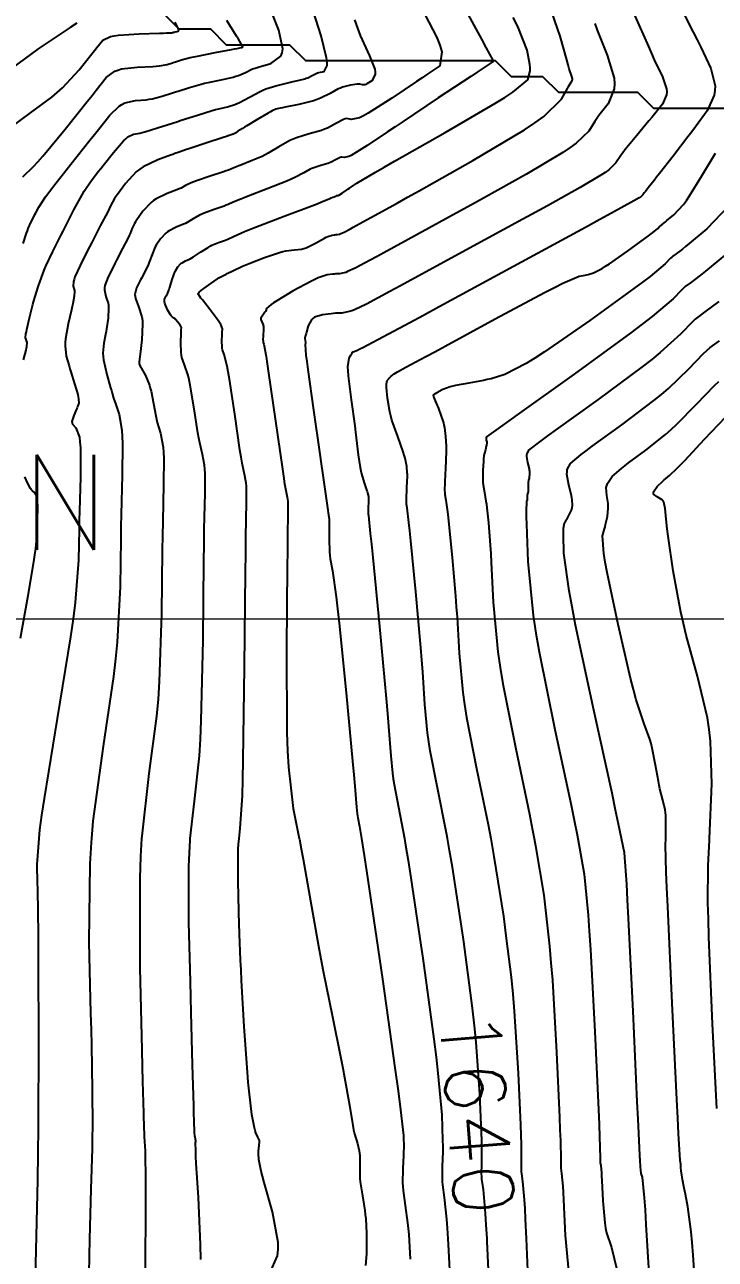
# Model space of a CAD drawing. Header units: metres. Extents: x 837475 to 838479, y 1189012 to 1191015.
# Drawn here: x 837520.3 to 837564, y 1189973.4 to 1190051.4 of the extents above; entities that cross this region are included whole.
import ezdxf

# ---------------------------------------------------------------- set-up
doc = ezdxf.new("R2010")
doc.units = ezdxf.units.M
doc.header["$LTSCALE"] = 0.3
doc.layers.add('COORD', color=7, linetype='Continuous', lineweight=20)
for name, color, linetype in [('COTAS 10', 1, 'Continuous'), ('COTAS INT', 252, 'Continuous'), ('DRENAJE', 5, 'Continuous')]:
    doc.layers.add(name, color=color, linetype=linetype)
doc.styles.get("Standard").update_dxf_attribs({"font": 'simplex.shx'})

msp = doc.modelspace()

# ---------------------------------------------------------------- linework, layer by layer
at = {"layer": 'COORD'}
msp.add_line((837476.514, 1190013.872), (838476.514, 1190013.872), dxfattribs=at)
at = {"layer": 'COTAS 10'}
for points in [[(837520.237, 1190037.595), (837520.455, 1190038.246), (837520.512, 1190038.4), (837520.567, 1190038.544), (837520.751, 1190038.968), (837520.929, 1190039.325), (837520.98, 1190039.426), (837521.032, 1190039.529), (837521.226, 1190039.905), (837521.656, 1190040.552), (837521.857, 1190040.825), (837522.094, 1190041.138), (837523.245, 1190042.606), (837524.466, 1190044.137), (837524.747, 1190044.49), (837525.003, 1190044.811), (837525.722, 1190045.715), (837526.308, 1190046.283), (837526.481, 1190046.393), (837526.658, 1190046.482), (837527.335, 1190046.633), (837528.026, 1190046.685), (837528.211, 1190046.712), (837528.394, 1190046.745), (837529.034, 1190046.91), (837529.677, 1190047.117), (837529.862, 1190047.176), (837530.049, 1190047.236), (837530.752, 1190047.459), (837531.499, 1190047.673), (837531.714, 1190047.728), (837531.934, 1190047.78), (837532.76, 1190047.952), (837533.512, 1190048.12), (837533.686, 1190048.169), (837533.844, 1190048.22), (837534.29, 1190048.417), (837534.748, 1190048.628), (837534.914, 1190048.688), (837535.098, 1190048.749), (837535.902, 1190048.977), (837536.536, 1190049.443), (837536.612, 1190049.654), (837536.645, 1190049.901), (837536.405, 1190051.088), (837535.877, 1190052.402)], [(837531.462, 1189973.392), (837531.441, 1189974.328), (837531.315, 1189977.317), (837531.185, 1189979.482), (837531.164, 1189979.898), (837531.148, 1189980.235), (837531.141, 1189980.789), (837531.16, 1189980.842), (837531.161, 1189980.863), (837531.159, 1189980.887), (837531.136, 1189980.997), (837531.105, 1189981.137), (837531.098, 1189981.18), (837531.091, 1189981.224), (837531.075, 1189981.401), (837531.049, 1189982.174), (837531.037, 1189982.595), (837531.022, 1189983.106), (837530.951, 1189985.696), (837530.863, 1189989.008), (837530.838, 1189989.973), (837530.813, 1189990.96), (837530.72, 1189994.698), (837530.716, 1189998.231), (837530.748, 1189999.088), (837530.793, 1189999.893), (837530.805, 1190000), (837531.074, 1190002.362), (837531.383, 1190005.217), (837531.447, 1190006.265), (837531.501, 1190007.424), (837531.615, 1190012.539), (837531.666, 1190017.517), (837531.679, 1190018.589), (837531.693, 1190019.528), (837531.74, 1190021.815), (837531.744, 1190023.056), (837531.73, 1190023.335), (837531.71, 1190023.586), (837531.584, 1190024.262), (837531.399, 1190025.005), (837531.343, 1190025.299), (837531.283, 1190025.632), (837531.048, 1190027.15), (837530.803, 1190028.653), (837530.737, 1190028.975), (837530.673, 1190029.257), (837530.448, 1190029.934), (837530.278, 1190030.402), (837530.248, 1190030.552), (837530.225, 1190030.71), (837530.205, 1190031.352), (837530.228, 1190031.921), (837530.233, 1190032.034), (837530.237, 1190032.126), (837530.245, 1190032.296), (837530.214, 1190032.372), (837530.193, 1190032.405), (837530.167, 1190032.444), (837530.028, 1190032.627), (837529.876, 1190032.802), (837529.842, 1190032.836), (837529.81, 1190032.863), (837529.723, 1190032.907), (837529.629, 1190032.986), (837529.593, 1190033.035), (837529.553, 1190033.096), (837529.37, 1190033.416), (837529.213, 1190033.76), (837529.188, 1190033.836), (837529.171, 1190033.903), (837529.178, 1190034.079), (837529.242, 1190034.207), (837529.261, 1190034.244), (837529.281, 1190034.283), (837529.357, 1190034.429), (837529.45, 1190034.648), (837529.48, 1190034.733), (837529.512, 1190034.827), (837529.644, 1190035.253), (837529.789, 1190035.688), (837529.829, 1190035.788), (837529.87, 1190035.879), (837530.017, 1190036.135), (837530.182, 1190036.31), (837530.234, 1190036.351), (837530.288, 1190036.388), (837530.507, 1190036.494), (837530.795, 1190036.63), (837530.893, 1190036.686), (837530.999, 1190036.75), (837531.45, 1190037.049), (837531.93, 1190037.355), (837532.056, 1190037.424), (837532.177, 1190037.487), (837532.588, 1190037.658), (837532.969, 1190037.795), (837533.071, 1190037.837), (837533.172, 1190037.879), (837533.527, 1190038.047), (837534.229, 1190038.349), (837534.549, 1190038.477), (837534.923, 1190038.625), (837536.729, 1190039.318), (837538.482, 1190039.986), (837538.823, 1190040.117), (837539.102, 1190040.226), (837539.586, 1190040.427), (837539.665, 1190040.472), (837539.689, 1190040.483), (837539.713, 1190040.492), (837539.807, 1190040.521), (837539.897, 1190040.547), (837539.919, 1190040.555), (837539.94, 1190040.564), (837540.005, 1190040.599), (837540.057, 1190040.626), (837540.068, 1190040.63), (837540.079, 1190040.632), (837540.111, 1190040.625), (837540.172, 1190040.638), (837540.201, 1190040.653), (837540.236, 1190040.672), (837540.408, 1190040.781), (837540.677, 1190040.962), (837540.773, 1190041.026), (837540.878, 1190041.097), (837541.338, 1190041.403), (837542.51, 1190042.106), (837543.065, 1190042.426), (837543.72, 1190042.801), (837546.916, 1190044.611), (837550.059, 1190046.442), (837550.679, 1190046.83), (837551.192, 1190047.166), (837552.141, 1190047.952), (837552.283, 1190048.511), (837552.286, 1190048.704), (837552.273, 1190048.915), (837552.097, 1190049.814), (837551.501, 1190051.308), (837551.224, 1190051.893)], [(837549.756, 1189970.498), (837549.571, 1189974.531), (837549.562, 1189974.718), (837549.515, 1189975.578), (837549.47, 1189976.306), (837549.331, 1189977.821), (837549.242, 1189978.457), (837549.229, 1189978.629), (837549.22, 1189978.8), (837549.232, 1189979.405), (837549.241, 1189980.449), (837549.231, 1189980.896), (837549.216, 1189981.412), (837549.116, 1189983.847), (837548.871, 1189987.122), (837548.764, 1189988.168), (837548.639, 1189989.273), (837548.087, 1189993.472), (837548.048, 1189993.765), (837547.374, 1189998.183), (837547.197, 1189999.241), (837547.065, 1190000), (837547.025, 1190000.229), (837546.439, 1190003.2), (837545.977, 1190005.532), (837545.882, 1190006.115), (837545.802, 1190006.672), (837545.635, 1190008.459), (837545.502, 1190010.532), (837545.443, 1190011.268), (837545.376, 1190012.075), (837545.056, 1190015.577), (837544.74, 1190018.803), (837544.676, 1190019.436), (837544.621, 1190019.957), (837544.507, 1190020.898), (837544.471, 1190021.133), (837544.466, 1190021.208), (837544.462, 1190021.288), (837544.467, 1190021.614), (837544.485, 1190021.971), (837544.49, 1190022.071), (837544.495, 1190022.17), (837544.515, 1190022.533), (837544.525, 1190022.902), (837544.525, 1190023.006), (837544.522, 1190023.112), (837544.501, 1190023.498), (837544.392, 1190024.028), (837544.334, 1190024.224), (837544.265, 1190024.44), (837543.915, 1190025.398), (837543.555, 1190026.437), (837543.479, 1190026.704), (837543.413, 1190026.963), (837543.262, 1190027.827), (837543.208, 1190028.489), (837543.204, 1190028.622), (837543.205, 1190028.732), (837543.245, 1190028.945), (837543.324, 1190029.026), (837543.348, 1190029.053), (837543.374, 1190029.082), (837543.477, 1190029.199), (837543.691, 1190029.369), (837543.787, 1190029.43), (837543.899, 1190029.496), (837544.433, 1190029.788), (837545.687, 1190030.458), (837546.252, 1190030.763), (837546.911, 1190031.119), (837550.078, 1190032.84), (837553.194, 1190034.506), (837553.821, 1190034.828), (837554.345, 1190035.091), (837555.389, 1190035.537), (837555.758, 1190035.603), (837555.857, 1190035.625), (837555.956, 1190035.649), (837556.301, 1190035.751), (837556.834, 1190036.029), (837557.051, 1190036.165), (837557.297, 1190036.325), (837558.435, 1190037.113), (837559.537, 1190037.911), (837559.76, 1190038.078), (837559.947, 1190038.22), (837560.328, 1190038.537), (837560.46, 1190038.674), (837560.491, 1190038.704), (837560.519, 1190038.729), (837560.601, 1190038.789), (837560.76, 1190038.907), (837560.837, 1190038.968), (837560.927, 1190039.043), (837561.373, 1190039.417), (837561.973, 1190040.072), (837562.16, 1190040.323), (837562.357, 1190040.605), (837563.146, 1190041.876), (837564.013, 1190043.315)], [(837562.846, 1189969.904), (837562.586, 1189973.667), (837562.521, 1189974.46), (837562.46, 1189975.145), (837562.264, 1189976.722), (837562.105, 1189977.519), (837562.066, 1189977.713), (837562.03, 1189977.895), (837561.921, 1189978.456), (837561.849, 1189978.864), (837561.836, 1189978.95), (837561.826, 1189979.024), (837561.816, 1189979.193), (837561.816, 1189979.32), (837561.812, 1189979.367), (837561.806, 1189979.42), (837561.77, 1189979.655), (837561.663, 1189981.343), (837561.612, 1189982.312), (837561.552, 1189983.499), (837561.26, 1189989.594), (837560.981, 1189995.699), (837560.93, 1189996.891), (837560.889, 1189997.868), (837560.836, 1189999.594), (837560.856, 1189999.975), (837560.857, 1190000), (837560.872, 1190001.456), (837560.853, 1190001.63), (837560.827, 1190001.804), (837560.68, 1190002.425), (837560.494, 1190003.138), (837560.444, 1190003.37), (837560.394, 1190003.617), (837560.219, 1190004.631), (837560.002, 1190005.706), (837559.926, 1190005.992), (837559.843, 1190006.272), (837559.486, 1190007.24), (837558.99, 1190008.77), (837558.819, 1190009.405), (837558.633, 1190010.131), (837557.843, 1190013.514), (837557.156, 1190016.797), (837557.035, 1190017.46), (837556.945, 1190018.015), (837556.869, 1190019.131), (837556.989, 1190019.572), (837557.022, 1190019.702), (837557.054, 1190019.836), (837557.166, 1190020.346), (837557.228, 1190020.875), (837557.228, 1190021.02), (837557.22, 1190021.164), (837557.129, 1190021.679), (837557.097, 1190022.172), (837557.126, 1190022.302), (837557.172, 1190022.43), (837557.477, 1190022.869), (837558.052, 1190023.382), (837558.269, 1190023.556), (837558.511, 1190023.745), (837559.593, 1190024.543), (837560.844, 1190025.531), (837561.193, 1190025.839), (837561.542, 1190026.162), (837562.809, 1190027.455), (837563.944, 1190028.632), (837564.209, 1190028.883)]]:
    msp.add_lwpolyline(points, dxfattribs=at)
at = {"layer": 'COTAS INT'}
for points in [[(837546.995, 1190054.584), (837548.854, 1190051.168), (837549.21, 1190050.514), (837549.496, 1190049.987), (837549.954, 1190049.137), (837549.958, 1190049.115), (837549.958, 1190049.105), (837549.955, 1190049.092), (837549.932, 1190049.072), (837549.919, 1190049.064), (837549.904, 1190049.055), (837549.827, 1190049.01), (837549.257, 1190048.639), (837548.931, 1190048.423), (837548.532, 1190048.159), (837546.483, 1190046.798), (837544.256, 1190045.314), (837543.745, 1190044.973), (837543.279, 1190044.661), (837541.977, 1190043.787), (837541.145, 1190043.258), (837540.976, 1190043.164), (837540.833, 1190043.094), (837540.538, 1190043.029), (837540.385, 1190043.061), (837540.332, 1190043.052), (837540.274, 1190043.034), (837540.026, 1190042.902), (837539.71, 1190042.731), (837539.608, 1190042.689), (837539.501, 1190042.649), (837539.065, 1190042.523), (837538.612, 1190042.386), (837538.494, 1190042.339), (837538.379, 1190042.287), (837537.992, 1190042.069), (837537.414, 1190041.765), (837537.179, 1190041.659), (837536.912, 1190041.545), (837535.674, 1190041.055), (837534.462, 1190040.59), (837534.21, 1190040.491), (837533.996, 1190040.405), (837533.525, 1190040.202), (837533.199, 1190040.061), (837533.076, 1190040.015), (837532.939, 1190039.964), (837532.325, 1190039.755), (837531.688, 1190039.522), (837531.537, 1190039.457), (837531.397, 1190039.391), (837530.981, 1190039.153), (837530.609, 1190038.926), (837530.496, 1190038.868), (837530.379, 1190038.812), (837529.921, 1190038.626), (837529.471, 1190038.408), (837529.359, 1190038.331), (837529.252, 1190038.247), (837528.913, 1190037.885), (837528.647, 1190037.487), (837528.588, 1190037.381), (837528.534, 1190037.275), (837528.39, 1190036.907), (837528.258, 1190036.528), (837528.212, 1190036.415), (837528.161, 1190036.3), (837527.944, 1190035.856), (837527.711, 1190035.41), (837527.651, 1190035.293), (837527.593, 1190035.179), (837527.399, 1190034.791), (837527.309, 1190034.386), (837527.317, 1190034.261), (837527.34, 1190034.131), (837527.539, 1190033.615), (837527.748, 1190032.956), (837527.776, 1190032.735), (837527.792, 1190032.498), (837527.744, 1190031.503), (837527.638, 1190030.613), (837527.618, 1190030.442), (837527.601, 1190030.303), (837527.572, 1190030.073), (837527.57, 1190030.05), (837527.571, 1190030.043), (837527.572, 1190030.034), (837527.581, 1190029.997), (837527.647, 1190029.857), (837527.684, 1190029.783), (837527.73, 1190029.694), (837527.965, 1190029.247), (837528.22, 1190028.647), (837528.279, 1190028.461), (837528.333, 1190028.267), (837528.484, 1190027.497), (837528.621, 1190026.706), (837528.667, 1190026.499), (837528.715, 1190026.297), (837528.916, 1190025.612), (837529.082, 1190024.723), (837529.109, 1190024.392), (837529.127, 1190024.024), (837529.121, 1190022.391), (837529.065, 1190019.999), (837529.051, 1190019.154), (837529.037, 1190018.228), (837528.993, 1190014.223), (837528.844, 1190009.918), (837528.765, 1190008.804), (837528.668, 1190007.723), (837528.181, 1190004.1), (837527.732, 1190000.147), (837527.724, 1190000), (837527.659, 1189998.859), (837527.609, 1189997.487), (837527.615, 1189991.832), (837527.742, 1189986.647), (837527.769, 1189985.571), (837527.792, 1189984.651), (837527.843, 1189982.629), (837527.876, 1189981.655), (837527.886, 1189981.397), (837527.898, 1189981.143), (837527.946, 1189980.264), (837527.975, 1189978.272), (837527.974, 1189977.316), (837527.97, 1189976.184), (837527.922, 1189970.637)], [(837545.147, 1190053.023), (837546.399, 1190050.617), (837546.588, 1190050.125), (837546.709, 1190049.709), (837546.579, 1190048.834), (837545.765, 1190048.288), (837545.454, 1190048.08), (837545.107, 1190047.846), (837543.546, 1190046.792), (837542.054, 1190045.843), (837541.75, 1190045.675), (837541.494, 1190045.549), (837540.965, 1190045.433), (837540.69, 1190045.491), (837540.595, 1190045.474), (837540.491, 1190045.442), (837540.047, 1190045.204), (837539.479, 1190044.898), (837539.297, 1190044.823), (837539.105, 1190044.751), (837538.323, 1190044.526), (837537.51, 1190044.28), (837537.298, 1190044.195), (837537.092, 1190044.103), (837536.399, 1190043.711), (837535.727, 1190043.303), (837535.535, 1190043.201), (837535.341, 1190043.104), (837534.618, 1190042.793), (837534, 1190042.556), (837533.872, 1190042.505), (837533.762, 1190042.462), (837533.522, 1190042.358), (837533.226, 1190042.244), (837533.081, 1190042.193), (837532.909, 1190042.134), (837532.061, 1190041.852), (837531.2, 1190041.556), (837531.019, 1190041.489), (837530.864, 1190041.427), (837530.513, 1190041.257), (837530.219, 1190041.101), (837530.1, 1190041.049), (837529.964, 1190040.993), (837529.336, 1190040.758), (837528.654, 1190040.427), (837528.485, 1190040.311), (837528.323, 1190040.184), (837527.809, 1190039.636), (837527.425, 1190039.096), (837527.346, 1190038.973), (837527.279, 1190038.863), (837527.136, 1190038.561), (837527.003, 1190038.228), (837526.943, 1190038.098), (837526.872, 1190037.951), (837526.53, 1190037.283), (837526.142, 1190036.538), (837526.042, 1190036.343), (837525.944, 1190036.152), (837525.619, 1190035.503), (837525.411, 1190034.936), (837525.388, 1190034.797), (837525.38, 1190034.666), (837525.473, 1190034.257), (837525.609, 1190033.828), (837525.627, 1190033.685), (837525.638, 1190033.53), (837525.606, 1190032.883), (837525.513, 1190032.204), (837525.483, 1190032.029), (837525.453, 1190031.859), (837525.332, 1190031.295), (837525.283, 1190030.672), (837525.299, 1190030.466), (837525.327, 1190030.244), (837525.532, 1190029.321), (837525.772, 1190028.473), (837525.821, 1190028.299), (837525.864, 1190028.151), (837525.956, 1190027.835), (837526.038, 1190027.588), (837526.073, 1190027.483), (837526.114, 1190027.362), (837526.307, 1190026.792), (837526.476, 1190025.796), (837526.502, 1190025.406), (837526.519, 1190024.966), (837526.503, 1190022.966), (837526.437, 1190020.471), (837526.422, 1190019.718), (837526.409, 1190018.94), (837526.371, 1190015.907), (837526.188, 1190012.413), (837526.083, 1190011.344), (837525.953, 1190010.229), (837525.289, 1190005.837), (837524.654, 1190001.087), (837524.565, 1190000), (837524.544, 1189999.748), (837524.461, 1189998.399), (837524.4, 1189993.439), (837524.506, 1189988.952), (837524.53, 1189987.901), (837524.551, 1189986.932), (837524.605, 1189984.123), (837524.614, 1189981.777), (837524.608, 1189981.1), (837524.596, 1189980.411), (837524.521, 1189977.827), (837524.427, 1189974.667), (837524.405, 1189973.616), (837524.383, 1189972.489)], [(837561.553, 1190053.019), (837562.6, 1190050.962), (837562.843, 1190050.471), (837563.066, 1190050.015), (837563.703, 1190048.654), (837563.976, 1190047.554), (837563.97, 1190047.261), (837563.928, 1190046.975), (837563.478, 1190045.985), (837562.732, 1190044.963), (837562.503, 1190044.657), (837562.264, 1190044.34), (837561.319, 1190043.11), (837560.465, 1190042.015), (837560.283, 1190041.784), (837560.126, 1190041.584), (837559.753, 1190041.121), (837559.569, 1190040.896), (837559.53, 1190040.846), (837559.496, 1190040.801), (837559.417, 1190040.684), (837559.302, 1190040.573), (837559.246, 1190040.532), (837559.179, 1190040.487), (837558.847, 1190040.289), (837557.435, 1190039.515), (837556.688, 1190039.107), (837555.785, 1190038.615), (837551.237, 1190036.138), (837546.539, 1190033.587), (837545.542, 1190033.048), (837544.677, 1190032.582), (837542.651, 1190031.503), (837541.704, 1190031.015), (837541.52, 1190030.922), (837541.369, 1190030.847), (837541.104, 1190030.728), (837541.065, 1190030.722), (837541.056, 1190030.717), (837541.048, 1190030.712), (837541.024, 1190030.684), (837541.01, 1190030.655), (837541.006, 1190030.643), (837541.004, 1190030.63), (837540.977, 1190030.582), (837540.959, 1190030.554), (837540.936, 1190030.52), (837540.818, 1190030.344), (837540.75, 1190029.811), (837540.76, 1190029.552), (837540.783, 1190029.244), (837540.967, 1190027.727), (837541.199, 1190026.078), (837541.251, 1190025.686), (837541.298, 1190025.324), (837541.425, 1190024.249), (837541.538, 1190023.435), (837541.576, 1190023.237), (837541.618, 1190023.05), (837541.793, 1190022.472), (837541.953, 1190022.034), (837541.985, 1190021.934), (837542.011, 1190021.845), (837542.061, 1190021.602), (837542.071, 1190021.425), (837542.073, 1190021.329), (837542.068, 1190021.16), (837542.059, 1190020.994), (837542.056, 1190020.948), (837542.054, 1190020.903), (837542.046, 1190020.739), (837542.044, 1190020.59), (837542.045, 1190020.553), (837542.048, 1190020.519), (837542.064, 1190020.411), (837542.184, 1190019.277), (837542.252, 1190018.596), (837542.334, 1190017.755), (837542.756, 1190013.389), (837543.182, 1190008.848), (837543.267, 1190007.896), (837543.338, 1190007.076), (837543.476, 1190005.218), (837543.579, 1190004.116), (837543.628, 1190003.772), (837543.687, 1190003.412), (837543.972, 1190001.974), (837544.336, 1190000), (837544.415, 1189999.571), (837544.573, 1189998.602), (837544.747, 1189997.502), (837545.377, 1189993.26), (837545.499, 1189992.435), (837546.202, 1189987.313), (837546.343, 1189986.178), (837546.461, 1189985.166), (837546.696, 1189982.537), (837546.754, 1189980.924), (837546.761, 1189980.553), (837546.763, 1189980.215), (837546.736, 1189979.268), (837546.722, 1189978.522), (837546.732, 1189978.312), (837546.749, 1189978.099), (837546.858, 1189977.316), (837547.009, 1189975.944), (837547.052, 1189975.36), (837547.094, 1189974.687), (837547.111, 1189974.339), (837547.248, 1189971.521)], [(837520.258, 1190030.24), (837520.432, 1190030.848), (837520.461, 1190030.977), (837520.482, 1190031.087), (837520.491, 1190031.342), (837520.449, 1190031.474), (837520.439, 1190031.508), (837520.43, 1190031.54), (837520.399, 1190031.646), (837520.42, 1190031.897), (837520.443, 1190032.021), (837520.473, 1190032.168), (837520.643, 1190032.898), (837520.863, 1190033.746), (837520.924, 1190033.969), (837520.985, 1190034.186), (837521.208, 1190034.926), (837521.484, 1190035.687), (837521.579, 1190035.918), (837521.681, 1190036.157), (837522.117, 1190037.091), (837522.618, 1190038.098), (837522.762, 1190038.384), (837522.908, 1190038.671), (837523.454, 1190039.733), (837523.97, 1190040.683), (837524.097, 1190040.9), (837524.218, 1190041.098), (837524.597, 1190041.647), (837525.008, 1190042.163), (837525.149, 1190042.34), (837525.301, 1190042.532), (837525.949, 1190043.347), (837526.583, 1190044.082), (837526.727, 1190044.222), (837526.857, 1190044.336), (837527.214, 1190044.519), (837527.609, 1190044.582), (837527.764, 1190044.62), (837527.938, 1190044.666), (837528.729, 1190044.906), (837529.676, 1190045.21), (837529.948, 1190045.297), (837530.224, 1190045.385), (837531.259, 1190045.714), (837532.195, 1190045.999), (837532.409, 1190046.06), (837532.604, 1190046.114), (837533.148, 1190046.242), (837533.616, 1190046.383), (837533.764, 1190046.445), (837533.92, 1190046.516), (837534.549, 1190046.856), (837535.218, 1190047.211), (837535.4, 1190047.293), (837535.579, 1190047.367), (837536.214, 1190047.574), (837536.807, 1190047.72), (837536.961, 1190047.756), (837537.111, 1190047.791), (837537.612, 1190047.899), (837538.036, 1190048.005), (837538.137, 1190048.039), (837538.231, 1190048.073), (837538.51, 1190048.213), (837538.768, 1190048.345), (837538.848, 1190048.375), (837538.932, 1190048.402), (837539.268, 1190048.477), (837539.458, 1190048.856), (837539.449, 1190049.074), (837539.414, 1190049.342), (837539.068, 1190050.718), (837538.574, 1190052.296)], [(837535.831, 1189972.534), (837536.317, 1189973.618), (837536.355, 1189974.016), (837536.352, 1189974.457), (837535.993, 1189976.401), (837535.477, 1189978.261), (837535.375, 1189978.648), (837535.29, 1189978.979), (837535.132, 1189979.714), (837535.11, 1189980.073), (837535.111, 1189980.168), (837535.115, 1189980.261), (837535.156, 1189980.578), (837535.182, 1189980.845), (837535.176, 1189980.906), (837535.165, 1189980.961), (837535.079, 1189981.112), (837534.946, 1189981.404), (837534.905, 1189981.548), (837534.863, 1189981.719), (837534.698, 1189982.563), (837534.518, 1189984.035), (837534.466, 1189984.602), (837534.414, 1189985.238), (837534.218, 1189988.109), (837534.049, 1189991.028), (837534.014, 1189991.694), (837533.984, 1189992.299), (837533.917, 1189993.969), (837533.882, 1189995.291), (837533.872, 1189995.677), (837533.862, 1189996.071), (837533.825, 1189997.564), (837533.824, 1189998.975), (837533.836, 1189999.318), (837533.854, 1189999.639), (837533.895, 1190000), (837533.966, 1190000.625), (837534.098, 1190002.711), (837534.129, 1190003.725), (837534.157, 1190004.929), (837534.237, 1190010.855), (837534.294, 1190016.805), (837534.308, 1190018.024), (837534.32, 1190019.057), (837534.358, 1190021.24), (837534.361, 1190022.087), (837534.351, 1190022.278), (837534.337, 1190022.449), (837534.251, 1190022.911), (837534.083, 1190023.713), (837534.018, 1190024.1), (837533.945, 1190024.557), (837533.612, 1190026.804), (837533.276, 1190029.034), (837533.2, 1190029.481), (837533.132, 1190029.854), (837532.95, 1190030.586), (837532.846, 1190030.871), (837532.828, 1190030.962), (837532.814, 1190031.058), (837532.802, 1190031.449), (837532.818, 1190031.822), (837532.822, 1190031.907), (837532.827, 1190031.984), (837532.84, 1190032.197), (837532.729, 1190032.48), (837532.655, 1190032.601), (837532.561, 1190032.74), (837532.065, 1190033.398), (837531.57, 1190034.029), (837531.477, 1190034.15), (837531.402, 1190034.249), (837531.293, 1190034.415), (837531.313, 1190034.441), (837531.321, 1190034.452), (837531.33, 1190034.464), (837531.37, 1190034.52), (837531.51, 1190034.644), (837531.582, 1190034.699), (837531.667, 1190034.763), (837532.096, 1190035.068), (837532.53, 1190035.365), (837532.618, 1190035.423), (837532.693, 1190035.472), (837532.852, 1190035.561), (837532.998, 1190035.626), (837533.066, 1190035.658), (837533.145, 1190035.697), (837533.529, 1190035.891), (837534.111, 1190036.16), (837534.314, 1190036.247), (837534.537, 1190036.338), (837535.495, 1190036.713), (837536.441, 1190037.035), (837536.656, 1190037.094), (837536.851, 1190037.139), (837537.385, 1190037.194), (837537.836, 1190037.241), (837537.977, 1190037.283), (837538.127, 1190037.336), (837538.728, 1190037.629), (837539.283, 1190037.934), (837539.403, 1190037.994), (837539.509, 1190038.043), (837539.769, 1190038.135), (837539.921, 1190038.154), (837539.958, 1190038.157), (837539.993, 1190038.16), (837540.105, 1190038.165), (837540.229, 1190038.189), (837540.272, 1190038.204), (837540.32, 1190038.222), (837540.525, 1190038.319), (837540.925, 1190038.532), (837541.097, 1190038.625), (837541.294, 1190038.731), (837542.223, 1190039.236), (837543.881, 1190040.152), (837544.537, 1190040.519), (837545.279, 1190040.934), (837548.67, 1190042.839), (837551.932, 1190044.786), (837552.593, 1190045.228), (837553.148, 1190045.627), (837554.276, 1190046.716), (837554.644, 1190047.385), (837554.72, 1190047.52), (837554.784, 1190047.632), (837554.922, 1190047.853), (837554.961, 1190047.947), (837554.962, 1190047.979), (837554.96, 1190048.013), (837554.916, 1190048.158), (837554.762, 1190048.647), (837554.689, 1190048.898), (837554.602, 1190049.198), (837554.182, 1190050.701), (837553.484, 1190052.706)], [(837523.624, 1190051.525), (837523.215, 1190051.244), (837521.183, 1190049.911), (837519.114, 1190048.371)], [(837519.476, 1190044.954), (837520.7, 1190045.865), (837522.059, 1190046.851), (837522.4, 1190047.141), (837522.725, 1190047.438), (837523.772, 1190048.575), (837524.577, 1190049.584), (837524.75, 1190049.801), (837524.901, 1190049.991), (837525.268, 1190050.451), (837525.759, 1190050.687), (837525.989, 1190050.734), (837526.26, 1190050.775), (837527.578, 1190050.86), (837528.859, 1190050.891), (837529.107, 1190050.897), (837529.307, 1190050.904), (837529.645, 1190050.919), (837529.68, 1190050.931), (837529.7, 1190050.937), (837529.738, 1190050.949), (837529.797, 1190050.964), (837529.82, 1190050.969), (837529.847, 1190050.975), (837529.966, 1190050.998), (837530.062, 1190051.045), (837530.073, 1190051.065), (837530.078, 1190051.088), (837530.039, 1190051.199), (837529.854, 1190051.591)], [(837520.217, 1190041.82), (837520.904, 1190042.458), (837521.176, 1190042.756), (837521.484, 1190043.109), (837522.895, 1190044.823), (837524.295, 1190046.576), (837524.595, 1190046.953), (837524.858, 1190047.283), (837525.495, 1190048.083), (837526.033, 1190048.485), (837526.235, 1190048.564), (837526.459, 1190048.629), (837527.457, 1190048.746), (837528.443, 1190048.788), (837528.659, 1190048.805), (837528.851, 1190048.824), (837529.34, 1190048.915), (837529.678, 1190049.024), (837529.776, 1190049.055), (837529.875, 1190049.086), (837530.245, 1190049.204), (837530.803, 1190049.348), (837531.02, 1190049.396), (837531.264, 1190049.447), (837532.372, 1190049.663), (837533.408, 1190049.856), (837533.607, 1190049.894), (837533.768, 1190049.924), (837534.03, 1190049.978), (837534.048, 1190049.986), (837534.054, 1190049.988), (837534.061, 1190049.99), (837534.092, 1190049.999), (837534.117, 1190050.017), (837534.12, 1190050.025), (837534.121, 1190050.035), (837534.112, 1190050.08), (837533.946, 1190050.362), (837533.848, 1190050.52), (837533.728, 1190050.713), (837533.108, 1190051.701)], [(837541.184, 1190051.734), (837541.371, 1190051.212), (837541.549, 1190050.741), (837542.123, 1190049.452), (837542.463, 1190048.627), (837542.495, 1190048.447), (837542.5, 1190048.288), (837542.29, 1190047.89), (837541.962, 1190047.691), (837541.892, 1190047.658), (837541.832, 1190047.635), (837541.687, 1190047.632), (837541.52, 1190047.664), (837541.445, 1190047.664), (837541.357, 1190047.659), (837540.937, 1190047.607), (837540.433, 1190047.479), (837540.293, 1190047.426), (837540.153, 1190047.365), (837539.643, 1190047.084), (837539.028, 1190046.776), (837538.821, 1190046.7), (837538.598, 1190046.626), (837537.662, 1190046.391), (837536.808, 1190046.217), (837536.638, 1190046.182), (837536.495, 1190046.152), (837536.219, 1190046.092), (837535.988, 1190045.979), (837535.874, 1190045.917), (837535.738, 1190045.84), (837535.069, 1190045.449), (837534.384, 1190045.041), (837534.238, 1190044.953), (837534.112, 1190044.876), (837533.816, 1190044.69), (837533.674, 1190044.596), (837533.644, 1190044.577), (837533.619, 1190044.562), (837533.562, 1190044.53), (837533.538, 1190044.521), (837533.534, 1190044.519), (837533.529, 1190044.518), (837533.52, 1190044.514), (837533.253, 1190044.426), (837533.087, 1190044.371), (837532.88, 1190044.303), (837531.797, 1190043.949), (837530.711, 1190043.591), (837530.501, 1190043.521), (837530.33, 1190043.463), (837530.044, 1190043.361), (837529.829, 1190043.277), (837529.703, 1190043.231), (837529.548, 1190043.175), (837528.75, 1190042.889), (837527.837, 1190042.446), (837527.61, 1190042.291), (837527.394, 1190042.12), (837526.705, 1190041.387), (837526.203, 1190040.704), (837526.105, 1190040.566), (837526.025, 1190040.45), (837525.883, 1190040.215), (837525.749, 1190039.929), (837525.674, 1190039.781), (837525.583, 1190039.603), (837525.117, 1190038.71), (837524.573, 1190037.666), (837524.432, 1190037.392), (837524.296, 1190037.125), (837523.84, 1190036.215), (837523.514, 1190035.487), (837523.459, 1190035.333), (837523.42, 1190035.201), (837523.407, 1190034.898), (837523.47, 1190034.7), (837523.478, 1190034.634), (837523.483, 1190034.562), (837523.469, 1190034.263), (837523.387, 1190033.794), (837523.349, 1190033.615), (837523.305, 1190033.416), (837523.092, 1190032.518), (837522.916, 1190031.576), (837522.897, 1190031.349), (837522.889, 1190031.135), (837522.965, 1190030.483), (837523.142, 1190029.875), (837523.198, 1190029.689), (837523.257, 1190029.496), (837523.494, 1190028.733), (837523.691, 1190028.05), (837523.724, 1190027.907), (837523.748, 1190027.783), (837523.761, 1190027.503), (837523.682, 1190027.294), (837523.649, 1190027.216), (837523.611, 1190027.128), (837523.434, 1190026.74), (837523.327, 1190026.346), (837523.333, 1190026.256), (837523.355, 1190026.174), (837523.562, 1190025.945), (837523.796, 1190025.365), (837523.834, 1190025.062), (837523.861, 1190024.696), (837523.863, 1190022.86), (837523.802, 1190020.69), (837523.788, 1190020.113), (837523.777, 1190019.547), (837523.749, 1190017.592), (837523.532, 1190014.908), (837523.4, 1190013.883), (837523.238, 1190012.736), (837522.396, 1190007.574), (837521.564, 1190002.534), (837521.407, 1190001.464), (837521.283, 1190000.535), (837521.239, 1190000), (837521.104, 1189998.354), (837521.132, 1189997.159), (837521.139, 1189996.851), (837521.145, 1189996.554), (837521.163, 1189995.565), (837521.18, 1189993.75), (837521.185, 1189992.931), (837521.191, 1189991.976), (837521.214, 1189987.387), (837521.196, 1189981.723), (837521.176, 1189980.09), (837521.149, 1189978.429), (837520.999, 1189972.2)], [(837556.371, 1190051.497), (837556.523, 1190051.082), (837557.157, 1190049.508), (837557.591, 1190048.039), (837557.618, 1190047.692), (837557.604, 1190047.371), (837557.217, 1190046.425), (837556.632, 1190045.689), (837556.494, 1190045.499), (837556.366, 1190045.316), (837555.99, 1190044.705), (837555.199, 1190043.942), (837554.81, 1190043.662), (837554.348, 1190043.353), (837552.062, 1190041.989), (837549.331, 1190040.461), (837548.587, 1190040.048), (837547.849, 1190039.64), (837545.228, 1190038.203), (837543.042, 1190037.017), (837542.578, 1190036.766), (837542.176, 1190036.549), (837541.233, 1190036.047), (837540.752, 1190035.82), (837540.64, 1190035.776), (837540.538, 1190035.741), (837540.246, 1190035.685), (837539.985, 1190035.674), (837539.901, 1190035.667), (837539.813, 1190035.658), (837539.456, 1190035.614), (837538.892, 1190035.426), (837538.674, 1190035.326), (837538.428, 1190035.206), (837537.316, 1190034.601), (837536.273, 1190033.981), (837536.072, 1190033.851), (837535.908, 1190033.739), (837535.632, 1190033.487), (837535.575, 1190033.342), (837535.55, 1190033.297), (837535.521, 1190033.251), (837535.383, 1190033.07), (837535.273, 1190032.887), (837535.262, 1190032.839), (837535.259, 1190032.793), (837535.318, 1190032.641), (837535.405, 1190032.47), (837535.42, 1190032.414), (837535.431, 1190032.353), (837535.435, 1190032.099), (837535.416, 1190031.843), (837535.412, 1190031.781), (837535.408, 1190031.723), (837535.399, 1190031.546), (837535.403, 1190031.407), (837535.408, 1190031.372), (837535.415, 1190031.34), (837535.452, 1190031.238), (837535.591, 1190030.451), (837535.663, 1190029.986), (837535.749, 1190029.414), (837536.607, 1190023.483), (837536.694, 1190022.9), (837536.768, 1190022.421), (837536.919, 1190021.56), (837536.965, 1190021.313), (837536.972, 1190021.221), (837536.977, 1190021.119), (837536.976, 1190020.665), (837536.952, 1190019.026), (837536.942, 1190018.177), (837536.932, 1190017.156), (837536.884, 1190012.043), (837536.915, 1190006.696), (837536.953, 1190005.529), (837537.005, 1190004.497), (837537.302, 1190001.9), (837537.695, 1190000), (837537.702, 1189999.964), (837537.82, 1189999.348), (837537.94, 1189998.697), (837538.399, 1189996.061), (837538.903, 1189993.194), (837539.052, 1189992.398), (837539.205, 1189991.602), (837539.789, 1189988.72), (837540.325, 1189986.108), (837540.447, 1189985.483), (837540.557, 1189984.899), (837540.861, 1189983.143), (837541.077, 1189981.869), (837541.132, 1189981.59), (837541.186, 1189981.342), (837541.364, 1189980.711), (837541.488, 1189980.251), (837541.508, 1189980.111), (837541.521, 1189979.966), (837541.517, 1189979.396), (837541.515, 1189978.724), (837541.531, 1189978.515), (837541.553, 1189978.296), (837541.689, 1189977.419), (837541.837, 1189976.482), (837541.868, 1189976.224), (837541.893, 1189975.967), (837541.945, 1189975.046), (837541.947, 1189974.177), (837541.942, 1189973.954), (837541.934, 1189973.738), (837541.882, 1189973.017)], [(837558.914, 1190051.99), (837559.758, 1190050.045), (837559.955, 1190049.605), (837560.136, 1190049.207), (837560.657, 1190048.124), (837560.91, 1190047.372), (837560.922, 1190047.182), (837560.909, 1190047), (837560.655, 1190046.411), (837560.151, 1190045.779), (837559.981, 1190045.57), (837559.798, 1190045.347), (837559.026, 1190044.418), (837558.301, 1190043.531), (837558.147, 1190043.334), (837558.014, 1190043.157), (837557.704, 1190042.695), (837557.251, 1190042.257), (837557.028, 1190042.097), (837556.763, 1190041.92), (837555.454, 1190041.139), (837553.383, 1190039.988), (837552.637, 1190039.577), (837551.817, 1190039.127), (837548.232, 1190037.171), (837544.791, 1190035.302), (837544.06, 1190034.907), (837543.427, 1190034.566), (837541.942, 1190033.775), (837541.184, 1190033.417), (837541.008, 1190033.349), (837540.847, 1190033.294), (837540.387, 1190033.205), (837539.978, 1190033.188), (837539.849, 1190033.177), (837539.713, 1190033.164), (837539.162, 1190033.096), (837538.659, 1190032.937), (837538.553, 1190032.866), (837538.461, 1190032.783), (837538.248, 1190032.387), (837538.145, 1190031.996), (837538.123, 1190031.917), (837538.104, 1190031.85), (837538.056, 1190031.712), (837538.04, 1190031.641), (837538.041, 1190031.615), (837538.044, 1190031.588), (837538.071, 1190031.469), (837538.095, 1190031.349), (837538.096, 1190031.32), (837538.094, 1190031.293), (837538.065, 1190031.213), (837538.118, 1190030.536), (837538.168, 1190030.133), (837538.233, 1190029.636), (837538.595, 1190027.062), (837538.996, 1190024.29), (837539.086, 1190023.669), (837539.166, 1190023.11), (837539.505, 1190020.746), (837539.53, 1190020.577), (837539.55, 1190020.44), (837539.587, 1190020.209), (837539.593, 1190020.176), (837539.594, 1190020.164), (837539.594, 1190020.089), (837539.591, 1190019.869), (837539.59, 1190019.755), (837539.588, 1190019.618), (837539.582, 1190018.932), (837539.609, 1190018.113), (837539.628, 1190017.892), (837539.653, 1190017.673), (837539.786, 1190016.906), (837540.02, 1190015.268), (837540.108, 1190014.501), (837540.207, 1190013.598), (837540.648, 1190009.203), (837541.059, 1190004.881), (837541.139, 1190004.024), (837541.204, 1190003.314), (837541.317, 1190001.977), (837541.356, 1190001.559), (837541.375, 1190001.429), (837541.397, 1190001.293), (837541.505, 1190000.748), (837541.628, 1190000), (837541.806, 1189998.913), (837541.95, 1189997.963), (837542.119, 1189996.822), (837542.951, 1189991.106), (837543.764, 1189985.353), (837543.922, 1189984.189), (837544.051, 1189983.21), (837544.277, 1189981.227), (837544.293, 1189980.436), (837544.29, 1189980.21), (837544.285, 1189979.981), (837544.24, 1189979.13), (837544.224, 1189978.244), (837544.236, 1189977.994), (837544.255, 1189977.742), (837544.386, 1189976.811), (837544.543, 1189975.714), (837544.579, 1189975.356), (837544.612, 1189974.974), (837544.705, 1189973.402)], [(837564.831, 1190039.954), (837563.454, 1190038.534), (837562.332, 1190037.593), (837562.104, 1190037.406), (837561.911, 1190037.25), (837561.513, 1190036.954), (837561.306, 1190036.803), (837561.234, 1190036.74), (837561.157, 1190036.666), (837560.824, 1190036.321), (837559.867, 1190035.524), (837559.396, 1190035.165), (837558.835, 1190034.747), (837556.065, 1190032.74), (837553.202, 1190030.757), (837552.582, 1190030.353), (837552.038, 1190030.014), (837550.697, 1190029.314), (837549.828, 1190029.056), (837549.58, 1190028.996), (837549.33, 1190028.94), (837548.402, 1190028.775), (837547.576, 1190028.631), (837547.39, 1190028.588), (837547.223, 1190028.544), (837546.774, 1190028.374), (837546.499, 1190028.225), (837546.442, 1190028.194), (837546.393, 1190028.168), (837546.284, 1190028.109), (837546.238, 1190028.084), (837546.228, 1190028.078), (837546.22, 1190028.073), (837546.201, 1190028.058), (837546.19, 1190028.045), (837546.186, 1190028.041), (837546.181, 1190028.037), (837546.163, 1190028.019), (837546.169, 1190027.953), (837546.179, 1190027.918), (837546.194, 1190027.876), (837546.279, 1190027.666), (837546.404, 1190027.37), (837546.443, 1190027.274), (837546.484, 1190027.172), (837546.65, 1190026.753), (837546.803, 1190026.266), (837546.837, 1190026.12), (837546.866, 1190025.971), (837546.94, 1190025.395), (837546.973, 1190024.798), (837546.977, 1190024.636), (837546.978, 1190024.475), (837546.962, 1190023.905), (837546.932, 1190023.347), (837546.916, 1190023.039), (837546.888, 1190022.489), (837546.881, 1190021.986), (837546.886, 1190021.863), (837546.895, 1190021.746), (837546.95, 1190021.384), (837547.059, 1190020.636), (837547.1, 1190020.277), (837547.147, 1190019.851), (837547.356, 1190017.764), (837547.57, 1190015.302), (837547.62, 1190014.64), (837547.665, 1190013.987), (837547.793, 1190011.7), (837548.025, 1190009.228), (837548.136, 1190008.458), (837548.267, 1190007.651), (837548.906, 1190004.427), (837549.634, 1190000.886), (837549.799, 1190000), (837549.821, 1189999.88), (837550.001, 1189998.863), (837550.596, 1189995.094), (837550.772, 1189993.683), (837551.077, 1189991.233), (837551.184, 1189990.157), (837551.281, 1189989.078), (837551.536, 1189985.158), (837551.677, 1189981.9), (837551.701, 1189981.239), (837551.718, 1189980.682), (837551.727, 1189979.543), (837551.718, 1189979.078), (837551.725, 1189978.947), (837551.735, 1189978.814), (837551.804, 1189978.326), (837551.91, 1189977.162), (837551.945, 1189976.603), (837551.981, 1189975.942), (837552.037, 1189974.725), (837552.13, 1189972.7)], [(837565.535, 1190037.65), (837563.738, 1190036.143), (837563.372, 1190035.843), (837563.063, 1190035.594), (837562.424, 1190035.12), (837562.093, 1190034.878), (837561.978, 1190034.775), (837561.853, 1190034.658), (837561.32, 1190034.104), (837559.998, 1190032.978), (837559.376, 1190032.499), (837558.643, 1190031.947), (837555.071, 1190029.35), (837551.608, 1190026.873), (837550.943, 1190026.396), (837550.406, 1190026.01), (837549.53, 1190025.374), (837549.501, 1190025.315), (837549.499, 1190025.294), (837549.498, 1190025.27), (837549.516, 1190025.167), (837549.54, 1190025.066), (837549.545, 1190025.043), (837549.548, 1190025.023), (837549.55, 1190024.97), (837549.532, 1190024.885), (837549.523, 1190024.845), (837549.512, 1190024.797), (837549.455, 1190024.565), (837549.4, 1190024.339), (837549.389, 1190024.296), (837549.381, 1190024.26), (837549.368, 1190024.199), (837549.366, 1190024.189), (837549.365, 1190024.186), (837549.364, 1190024.181), (837549.357, 1190024.163), (837549.344, 1190024.014), (837549.339, 1190023.928), (837549.333, 1190023.822), (837549.305, 1190023.277), (837549.298, 1190022.652), (837549.306, 1190022.496), (837549.317, 1190022.347), (837549.394, 1190021.871), (837549.496, 1190021.316), (837549.525, 1190021.117), (837549.553, 1190020.899), (837549.656, 1190019.951), (837549.765, 1190018.528), (837549.796, 1190018.012), (837549.829, 1190017.442), (837549.952, 1190014.942), (837550.248, 1190011.785), (837550.39, 1190010.801), (837550.556, 1190009.77), (837551.373, 1190005.653), (837552.244, 1190001.544), (837552.445, 1190000.519), (837552.542, 1190000), (837552.628, 1189999.543), (837553.145, 1189996.424), (837553.514, 1189993.193), (837553.605, 1189992.146), (837553.69, 1189991.034), (837553.956, 1189986.468), (837554.138, 1189982.388), (837554.171, 1189981.582), (837554.196, 1189980.916), (837554.223, 1189979.681), (837554.217, 1189979.356), (837554.221, 1189979.265), (837554.228, 1189979.172), (837554.276, 1189978.831), (837554.351, 1189978.018), (837554.375, 1189977.628), (837554.4, 1189977.166), (837554.504, 1189974.902), (837554.722, 1189972.443)], [(837564.214, 1190033.937), (837563.335, 1190033.285), (837562.879, 1190032.952), (837562.722, 1190032.811), (837562.55, 1190032.649), (837561.816, 1190031.888), (837560.513, 1190030.706), (837559.982, 1190030.279), (837559.377, 1190029.808), (837556.579, 1190027.748), (837553.909, 1190025.83), (837553.385, 1190025.449), (837552.955, 1190025.134), (837552.179, 1190024.539), (837552.069, 1190024.314), (837552.059, 1190024.233), (837552.057, 1190024.144), (837552.123, 1190023.752), (837552.217, 1190023.365), (837552.234, 1190023.278), (837552.246, 1190023.201), (837552.254, 1190022.998), (837552.231, 1190022.855), (837552.224, 1190022.816), (837552.216, 1190022.777), (837552.185, 1190022.639), (837552.16, 1190022.486), (837552.157, 1190022.438), (837552.154, 1190022.387), (837552.157, 1190022.185), (837552.159, 1190021.99), (837552.157, 1190021.945), (837552.152, 1190021.903), (837552.124, 1190021.783), (837552.097, 1190021.684), (837552.093, 1190021.655), (837552.091, 1190021.625), (837552.098, 1190021.514), (837552.101, 1190021.411), (837552.097, 1190021.387), (837552.09, 1190021.365), (837552.047, 1190021.298), (837552.027, 1190020.681), (837552.034, 1190020.312), (837552.047, 1190019.856), (837552.142, 1190017.493), (837552.483, 1190014.086), (837552.651, 1190012.972), (837552.851, 1190011.784), (837553.84, 1190006.879), (837554.853, 1190002.202), (837555.068, 1190001.158), (837555.255, 1190000.223), (837555.295, 1190000), (837555.693, 1189997.753), (837555.952, 1189995.153), (837556.025, 1189994.136), (837556.1, 1189992.99), (837556.376, 1189987.778), (837556.6, 1189982.876), (837556.641, 1189981.924), (837556.674, 1189981.15), (837556.718, 1189979.819), (837556.715, 1189979.634), (837556.717, 1189979.582), (837556.721, 1189979.53), (837556.749, 1189979.336), (837556.791, 1189978.874), (837556.805, 1189978.652), (837556.819, 1189978.39), (837556.878, 1189977.104), (837557.002, 1189975.708), (837557.057, 1189975.375), (837557.121, 1189975.067), (837557.429, 1189974.15), (837557.766, 1189972.759)], [(837559.907, 1189970.818), (837559.631, 1189975.607), (837559.571, 1189976.537), (837559.518, 1189977.295), (837559.384, 1189978.599), (837559.31, 1189978.818), (837559.295, 1189978.892), (837559.282, 1189978.972), (837559.252, 1189979.306), (837559.238, 1189979.614), (837559.235, 1189979.677), (837559.231, 1189979.73), (837559.221, 1189979.841), (837559.215, 1189979.887), (837559.214, 1189979.9), (837559.213, 1189979.912), (837559.214, 1189979.957), (837559.152, 1189981.383), (837559.111, 1189982.267), (837559.061, 1189983.364), (837558.796, 1189989.089), (837558.51, 1189994.946), (837558.446, 1189996.125), (837558.389, 1189997.113), (837558.242, 1189999.083), (837558.061, 1190000), (837557.882, 1190000.903), (837557.692, 1190001.797), (837557.463, 1190002.86), (837556.307, 1190008.105), (837555.16, 1190013.489), (837554.935, 1190014.639), (837554.751, 1190015.641), (837554.423, 1190018.03), (837554.388, 1190019.192), (837554.389, 1190019.42), (837554.394, 1190019.609), (837554.449, 1190019.952), (837554.543, 1190020.067), (837554.571, 1190020.11), (837554.601, 1190020.159), (837554.72, 1190020.378), (837554.826, 1190020.587), (837554.865, 1190020.665), (837554.903, 1190020.738), (837554.922, 1190020.806), (837554.928, 1190020.838), (837554.935, 1190020.876), (837554.963, 1190021.061), (837554.945, 1190021.392), (837554.924, 1190021.522), (837554.895, 1190021.669), (837554.73, 1190022.336), (837554.615, 1190023.017), (837554.619, 1190023.173), (837554.637, 1190023.314), (837554.828, 1190023.704), (837555.503, 1190024.258), (837555.827, 1190024.503), (837556.21, 1190024.787), (837558.086, 1190026.145), (837560.111, 1190027.67), (837560.587, 1190028.059), (837561.027, 1190028.434), (837562.313, 1190029.672), (837563.247, 1190030.641), (837563.465, 1190030.847), (837563.666, 1190031.027), (837564.246, 1190031.45)], [(837564.084, 1189982.937), (837563.817, 1189988.285), (837563.588, 1189993.767), (837563.552, 1189994.928), (837563.527, 1189995.935), (837563.532, 1189998.285), (837563.616, 1189999.896), (837563.621, 1190000), (837563.762, 1190003.462), (837563.686, 1190006.153), (837563.603, 1190006.89), (837563.493, 1190007.624), (837562.871, 1190010.249), (837562.151, 1190012.856), (837561.978, 1190013.578), (837561.818, 1190014.301), (837561.337, 1190016.914), (837561.01, 1190019.108), (837560.948, 1190019.567), (837560.897, 1190019.961), (837560.813, 1190020.848), (837560.733, 1190021.245), (837560.686, 1190021.33), (837560.627, 1190021.405), (837560.32, 1190021.59), (837560.09, 1190021.759), (837560.079, 1190021.825), (837560.09, 1190021.899), (837560.322, 1190022.235), (837560.673, 1190022.58), (837560.76, 1190022.66), (837560.842, 1190022.733), (837561.101, 1190022.941), (837561.578, 1190023.392), (837561.798, 1190023.619), (837562.056, 1190023.891), (837563.305, 1190025.239), (837564.64, 1190026.624)], [(837520.066, 1190012.649), (837520.561, 1190015.349), (837520.915, 1190017.477), (837520.983, 1190017.932), (837521.037, 1190018.329), (837521.127, 1190019.276), (837521.136, 1190019.864), (837521.139, 1190020.034), (837521.143, 1190020.207), (837521.162, 1190020.86), (837521.146, 1190021.421), (837521.129, 1190021.536), (837521.106, 1190021.633), (837520.976, 1190021.842), (837520.805, 1190021.992), (837520.757, 1190022.053), (837520.708, 1190022.122), (837520.527, 1190022.442), (837520.337, 1190022.853)]]:
    msp.add_lwpolyline(points, dxfattribs=at)
at = {"layer": 'DRENAJE'}
for points in [[(837553.097, 1190048.136, 0), (837551.098, 1190048.136, 0), (837550.098, 1190049.136, 0), (837538.102, 1190049.136, 0), (837537.103, 1190050.136, 0), (837533.104, 1190050.136, 0), (837532.105, 1190051.135, 0), (837530.105, 1190051.135, 0), (837529.106, 1190052.135, 0)], [(837575.09, 1190046.137, 0), (837560.095, 1190046.137, 0), (837559.095, 1190047.137, 0), (837554.097, 1190047.137, 0), (837553.097, 1190048.136, 0)]]:
    msp.add_polyline3d(points, dxfattribs=at)

# ---------------------------------------------------------------- texts
at = {"layer": 'COORD'}
msp.add_text('1190014 N', height=6, dxfattribs=at).set_placement((837479.971, 1190018.238))
at = {"layer": 'COTAS 10', "insert": (837546.527, 1189989.026), "char_height": 3.8, "attachment_point": 7, "rotation": 274.51647}
msp.add_mtext('1640', dxfattribs=at)

doc.saveas('drawing.dxf')
